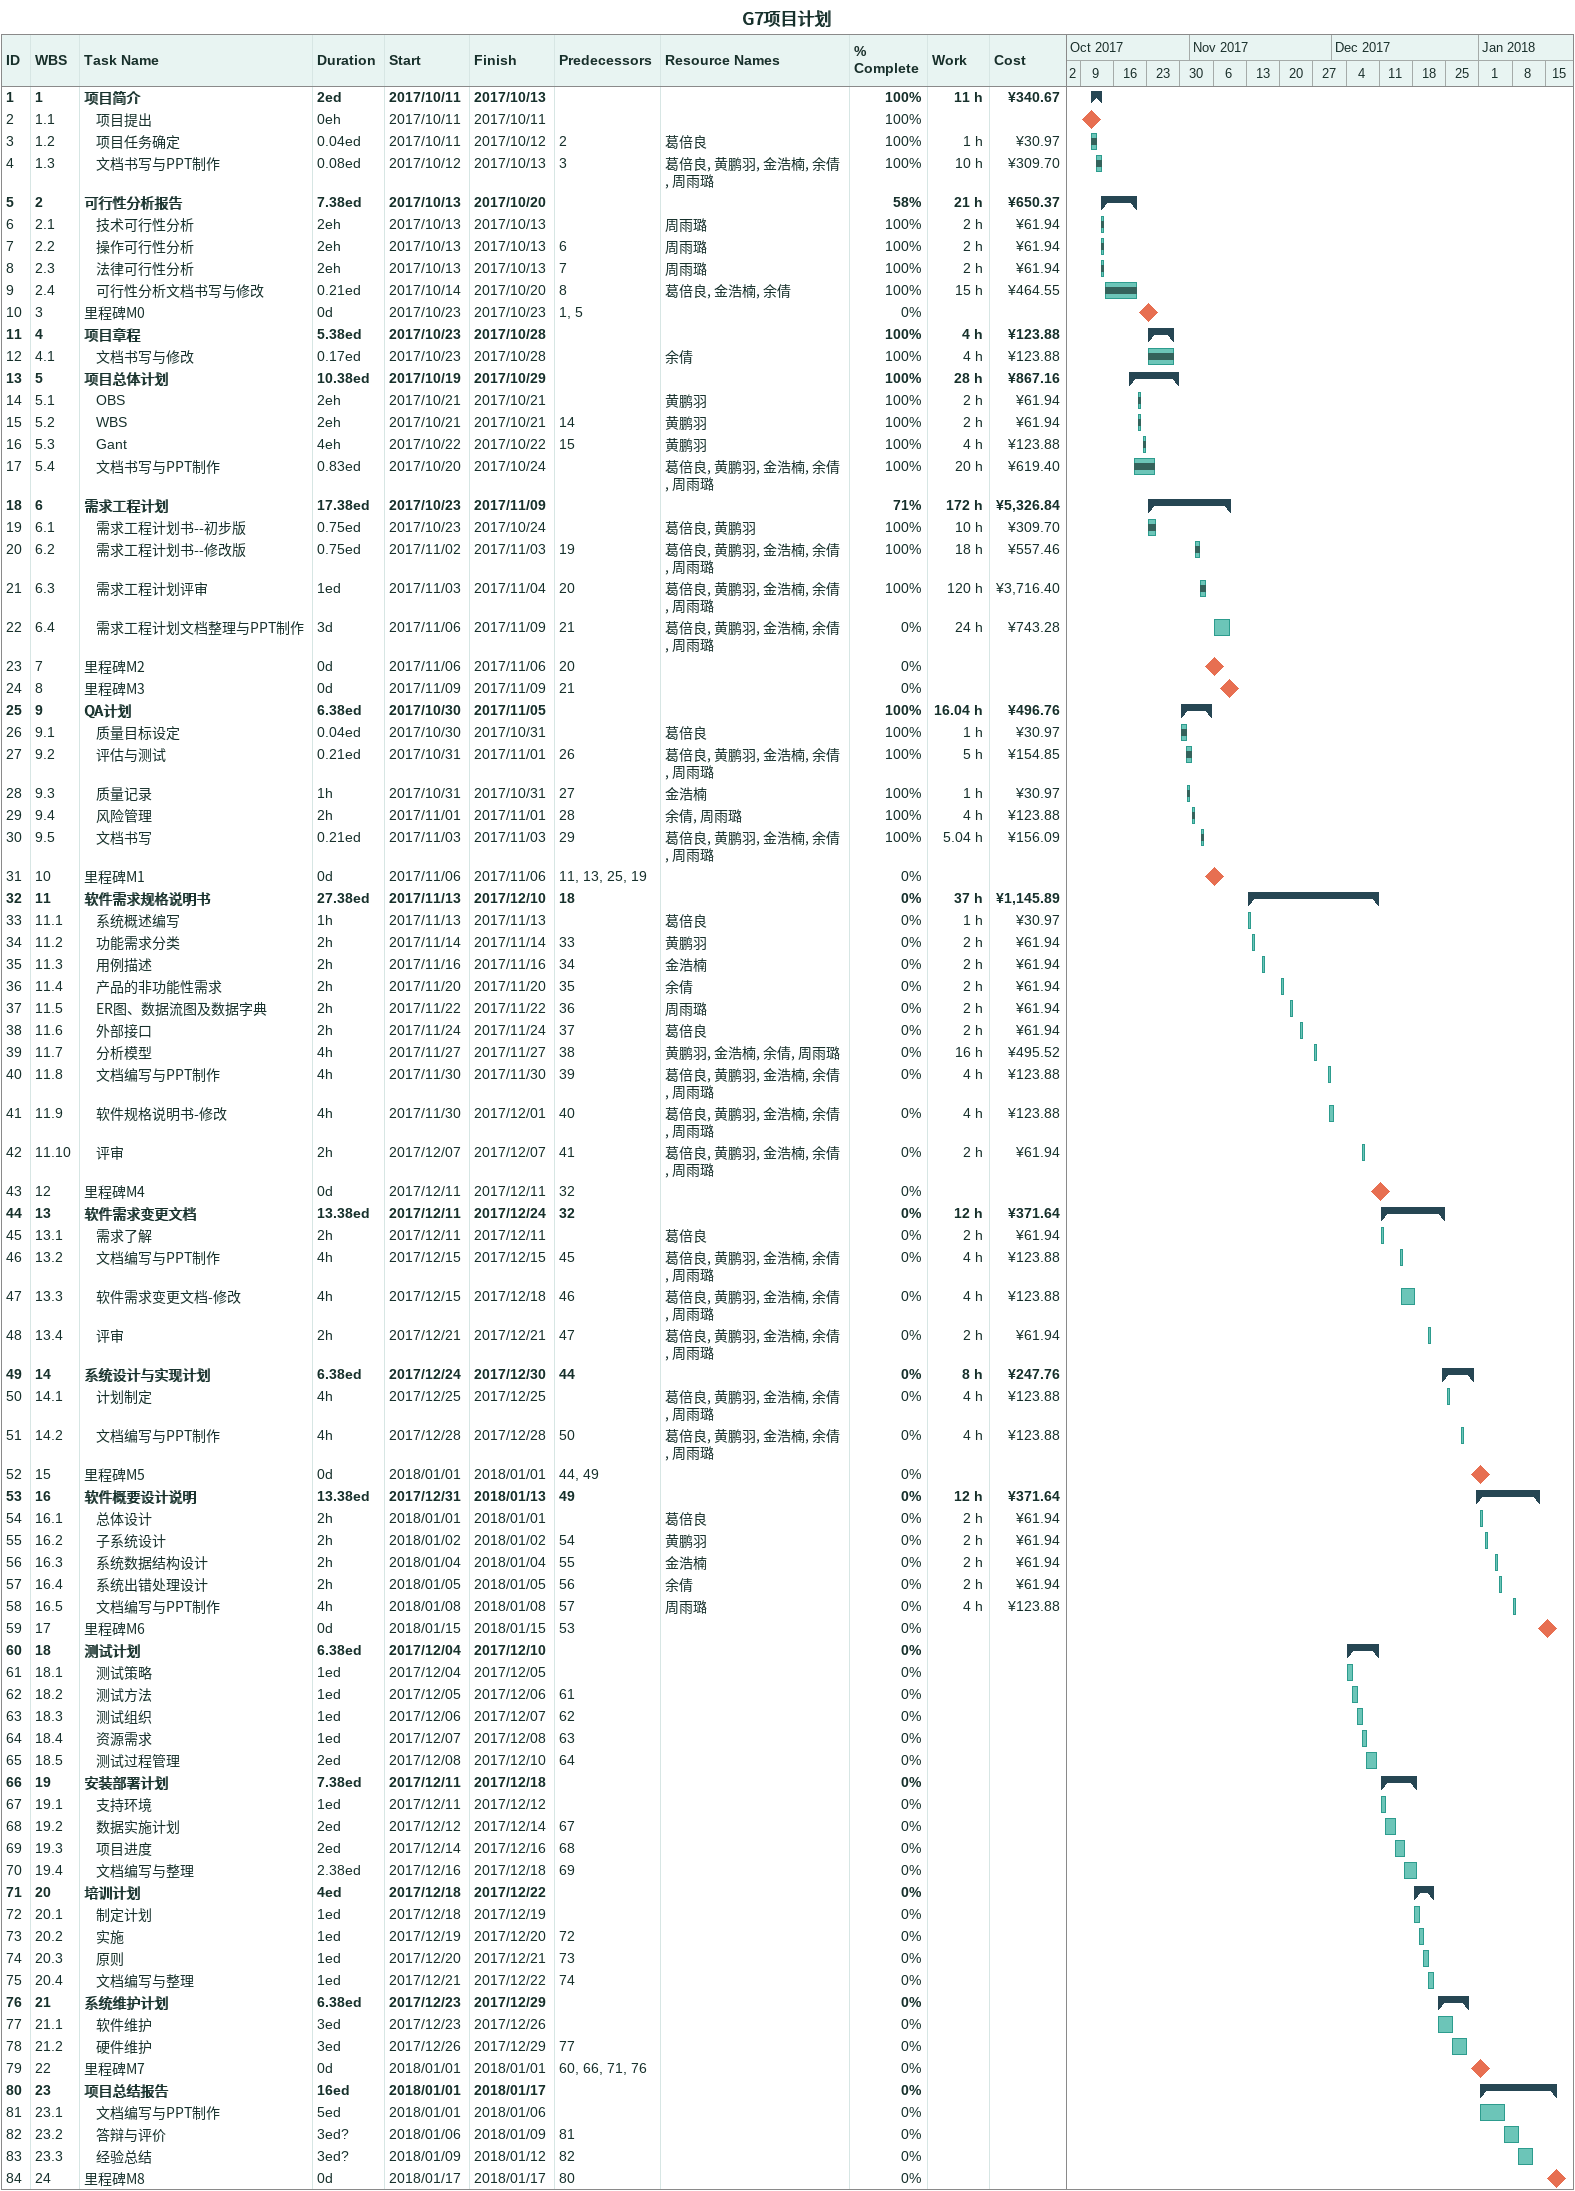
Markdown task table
G7项目计划

| ID | WBS | Task | Duration | Start | Finish | Predecessors | Resources | % complete | Work (h) | Cost (¥) |
|---|---|---|---|---|---|---|---|---|---|---|
| 1 | 1 | **项目简介** | 2ed | 2017-10-11 | 2017-10-13 |  |  | 100 | 11 | 340.67 |
| 2 | 1.1 | 项目提出 | 0eh | 2017-10-11 | 2017-10-11 |  |  | 100 |  |  |
| 3 | 1.2 | 项目任务确定 | 0.04ed | 2017-10-11 | 2017-10-12 | 2 | 葛倍良 | 100 | 1 | 30.97 |
| 4 | 1.3 | 文档书写与PPT制作 | 0.08ed | 2017-10-12 | 2017-10-13 | 3 | 葛倍良, 黄鹏羽, 金浩楠, 余倩, 周雨璐 | 100 | 10 | 309.70 |
| 5 | 2 | **可行性分析报告** | 7.38ed | 2017-10-13 | 2017-10-20 |  |  | 58 | 21 | 650.37 |
| 6 | 2.1 | 技术可行性分析 | 2eh | 2017-10-13 | 2017-10-13 |  | 周雨璐 | 100 | 2 | 61.94 |
| 7 | 2.2 | 操作可行性分析 | 2eh | 2017-10-13 | 2017-10-13 | 6 | 周雨璐 | 100 | 2 | 61.94 |
| 8 | 2.3 | 法律可行性分析 | 2eh | 2017-10-13 | 2017-10-13 | 7 | 周雨璐 | 100 | 2 | 61.94 |
| 9 | 2.4 | 可行性分析文档书写与修改 | 0.21ed | 2017-10-14 | 2017-10-20 | 8 | 葛倍良, 金浩楠, 余倩 | 100 | 15 | 464.55 |
| 10 | 3 | 里程碑M0 | 0d | 2017-10-23 | 2017-10-23 | 1, 5 |  | 0 |  |  |
| 11 | 4 | **项目章程** | 5.38ed | 2017-10-23 | 2017-10-28 |  |  | 100 | 4 | 123.88 |
| 12 | 4.1 | 文档书写与修改 | 0.17ed | 2017-10-23 | 2017-10-28 |  | 余倩 | 100 | 4 | 123.88 |
| 13 | 5 | **项目总体计划** | 10.38ed | 2017-10-19 | 2017-10-29 |  |  | 100 | 28 | 867.16 |
| 14 | 5.1 | OBS | 2eh | 2017-10-21 | 2017-10-21 |  | 黄鹏羽 | 100 | 2 | 61.94 |
| 15 | 5.2 | WBS | 2eh | 2017-10-21 | 2017-10-21 | 14 | 黄鹏羽 | 100 | 2 | 61.94 |
| 16 | 5.3 | Gant | 4eh | 2017-10-22 | 2017-10-22 | 15 | 黄鹏羽 | 100 | 4 | 123.88 |
| 17 | 5.4 | 文档书写与PPT制作 | 0.83ed | 2017-10-20 | 2017-10-24 |  | 葛倍良, 黄鹏羽, 金浩楠, 余倩, 周雨璐 | 100 | 20 | 619.40 |
| 18 | 6 | **需求工程计划** | 17.38ed | 2017-10-23 | 2017-11-09 |  |  | 71 | 172 | 5326.84 |
| 19 | 6.1 | 需求工程计划书--初步版 | 0.75ed | 2017-10-23 | 2017-10-24 |  | 葛倍良, 黄鹏羽 | 100 | 10 | 309.70 |
| 20 | 6.2 | 需求工程计划书--修改版 | 0.75ed | 2017-11-02 | 2017-11-03 | 19 | 葛倍良, 黄鹏羽, 金浩楠, 余倩, 周雨璐 | 100 | 18 | 557.46 |
| 21 | 6.3 | 需求工程计划评审 | 1ed | 2017-11-03 | 2017-11-04 | 20 | 葛倍良, 黄鹏羽, 金浩楠, 余倩, 周雨璐 | 100 | 120 | 3716.40 |
| 22 | 6.4 | 需求工程计划文档整理与PPT制作 | 3d | 2017-11-06 | 2017-11-09 | 21 | 葛倍良, 黄鹏羽, 金浩楠, 余倩, 周雨璐 | 0 | 24 | 743.28 |
| 23 | 7 | 里程碑M2 | 0d | 2017-11-06 | 2017-11-06 | 20 |  | 0 |  |  |
| 24 | 8 | 里程碑M3 | 0d | 2017-11-09 | 2017-11-09 | 21 |  | 0 |  |  |
| 25 | 9 | **QA计划** | 6.38ed | 2017-10-30 | 2017-11-05 |  |  | 100 | 16.04 | 496.76 |
| 26 | 9.1 | 质量目标设定 | 0.04ed | 2017-10-30 | 2017-10-31 |  | 葛倍良 | 100 | 1 | 30.97 |
| 27 | 9.2 | 评估与测试 | 0.21ed | 2017-10-31 | 2017-11-01 | 26 | 葛倍良, 黄鹏羽, 金浩楠, 余倩, 周雨璐 | 100 | 5 | 154.85 |
| 28 | 9.3 | 质量记录 | 1h | 2017-10-31 | 2017-10-31 | 27 | 金浩楠 | 100 | 1 | 30.97 |
| 29 | 9.4 | 风险管理 | 2h | 2017-11-01 | 2017-11-01 | 28 | 余倩, 周雨璐 | 100 | 4 | 123.88 |
| 30 | 9.5 | 文档书写 | 0.21ed | 2017-11-03 | 2017-11-03 | 29 | 葛倍良, 黄鹏羽, 金浩楠, 余倩, 周雨璐 | 100 | 5.04 | 156.09 |
| 31 | 10 | 里程碑M1 | 0d | 2017-11-06 | 2017-11-06 | 11, 13, 25, 19 |  | 0 |  |  |
| 32 | 11 | **软件需求规格说明书** | 27.38ed | 2017-11-13 | 2017-12-10 | 18 |  | 0 | 37 | 1145.89 |
| 33 | 11.1 | 系统概述编写 | 1h | 2017-11-13 | 2017-11-13 |  | 葛倍良 | 0 | 1 | 30.97 |
| 34 | 11.2 | 功能需求分类 | 2h | 2017-11-14 | 2017-11-14 | 33 | 黄鹏羽 | 0 | 2 | 61.94 |
| 35 | 11.3 | 用例描述 | 2h | 2017-11-16 | 2017-11-16 | 34 | 金浩楠 | 0 | 2 | 61.94 |
| 36 | 11.4 | 产品的非功能性需求 | 2h | 2017-11-20 | 2017-11-20 | 35 | 余倩 | 0 | 2 | 61.94 |
| 37 | 11.5 | ER图、数据流图及数据字典 | 2h | 2017-11-22 | 2017-11-22 | 36 | 周雨璐 | 0 | 2 | 61.94 |
| 38 | 11.6 | 外部接口 | 2h | 2017-11-24 | 2017-11-24 | 37 | 葛倍良 | 0 | 2 | 61.94 |
| 39 | 11.7 | 分析模型 | 4h | 2017-11-27 | 2017-11-27 | 38 | 黄鹏羽, 金浩楠, 余倩, 周雨璐 | 0 | 16 | 495.52 |
| 40 | 11.8 | 文档编写与PPT制作 | 4h | 2017-11-30 | 2017-11-30 | 39 | 葛倍良, 黄鹏羽, 金浩楠, 余倩, 周雨璐 | 0 | 4 | 123.88 |
| 41 | 11.9 | 软件规格说明书-修改 | 4h | 2017-11-30 | 2017-12-01 | 40 | 葛倍良, 黄鹏羽, 金浩楠, 余倩, 周雨璐 | 0 | 4 | 123.88 |
| 42 | 11.10 | 评审 | 2h | 2017-12-07 | 2017-12-07 | 41 | 葛倍良, 黄鹏羽, 金浩楠, 余倩, 周雨璐 | 0 | 2 | 61.94 |
| 43 | 12 | 里程碑M4 | 0d | 2017-12-11 | 2017-12-11 | 32 |  | 0 |  |  |
| 44 | 13 | **软件需求变更文档** | 13.38ed | 2017-12-11 | 2017-12-24 | 32 |  | 0 | 12 | 371.64 |
| 45 | 13.1 | 需求了解 | 2h | 2017-12-11 | 2017-12-11 |  | 葛倍良 | 0 | 2 | 61.94 |
| 46 | 13.2 | 文档编写与PPT制作 | 4h | 2017-12-15 | 2017-12-15 | 45 | 葛倍良, 黄鹏羽, 金浩楠, 余倩, 周雨璐 | 0 | 4 | 123.88 |
| 47 | 13.3 | 软件需求变更文档-修改 | 4h | 2017-12-15 | 2017-12-18 | 46 | 葛倍良, 黄鹏羽, 金浩楠, 余倩, 周雨璐 | 0 | 4 | 123.88 |
| 48 | 13.4 | 评审 | 2h | 2017-12-21 | 2017-12-21 | 47 | 葛倍良, 黄鹏羽, 金浩楠, 余倩, 周雨璐 | 0 | 2 | 61.94 |
| 49 | 14 | **系统设计与实现计划** | 6.38ed | 2017-12-24 | 2017-12-30 | 44 |  | 0 | 8 | 247.76 |
| 50 | 14.1 | 计划制定 | 4h | 2017-12-25 | 2017-12-25 |  | 葛倍良, 黄鹏羽, 金浩楠, 余倩, 周雨璐 | 0 | 4 | 123.88 |
| 51 | 14.2 | 文档编写与PPT制作 | 4h | 2017-12-28 | 2017-12-28 | 50 | 葛倍良, 黄鹏羽, 金浩楠, 余倩, 周雨璐 | 0 | 4 | 123.88 |
| 52 | 15 | 里程碑M5 | 0d | 2018-01-01 | 2018-01-01 | 44, 49 |  | 0 |  |  |
| 53 | 16 | **软件概要设计说明** | 13.38ed | 2017-12-31 | 2018-01-13 | 49 |  | 0 | 12 | 371.64 |
| 54 | 16.1 | 总体设计 | 2h | 2018-01-01 | 2018-01-01 |  | 葛倍良 | 0 | 2 | 61.94 |
| 55 | 16.2 | 子系统设计 | 2h | 2018-01-02 | 2018-01-02 | 54 | 黄鹏羽 | 0 | 2 | 61.94 |
| 56 | 16.3 | 系统数据结构设计 | 2h | 2018-01-04 | 2018-01-04 | 55 | 金浩楠 | 0 | 2 | 61.94 |
| 57 | 16.4 | 系统出错处理设计 | 2h | 2018-01-05 | 2018-01-05 | 56 | 余倩 | 0 | 2 | 61.94 |
| 58 | 16.5 | 文档编写与PPT制作 | 4h | 2018-01-08 | 2018-01-08 | 57 | 周雨璐 | 0 | 4 | 123.88 |
| 59 | 17 | 里程碑M6 | 0d | 2018-01-15 | 2018-01-15 | 53 |  | 0 |  |  |
| 60 | 18 | **测试计划** | 6.38ed | 2017-12-04 | 2017-12-10 |  |  | 0 |  |  |
| 61 | 18.1 | 测试策略 | 1ed | 2017-12-04 | 2017-12-05 |  |  | 0 |  |  |
| 62 | 18.2 | 测试方法 | 1ed | 2017-12-05 | 2017-12-06 | 61 |  | 0 |  |  |
| 63 | 18.3 | 测试组织 | 1ed | 2017-12-06 | 2017-12-07 | 62 |  | 0 |  |  |
| 64 | 18.4 | 资源需求 | 1ed | 2017-12-07 | 2017-12-08 | 63 |  | 0 |  |  |
| 65 | 18.5 | 测试过程管理 | 2ed | 2017-12-08 | 2017-12-10 | 64 |  | 0 |  |  |
| 66 | 19 | **安装部署计划** | 7.38ed | 2017-12-11 | 2017-12-18 |  |  | 0 |  |  |
| 67 | 19.1 | 支持环境 | 1ed | 2017-12-11 | 2017-12-12 |  |  | 0 |  |  |
| 68 | 19.2 | 数据实施计划 | 2ed | 2017-12-12 | 2017-12-14 | 67 |  | 0 |  |  |
| 69 | 19.3 | 项目进度 | 2ed | 2017-12-14 | 2017-12-16 | 68 |  | 0 |  |  |
| 70 | 19.4 | 文档编写与整理 | 2.38ed | 2017-12-16 | 2017-12-18 | 69 |  | 0 |  |  |
| 71 | 20 | **培训计划** | 4ed | 2017-12-18 | 2017-12-22 |  |  | 0 |  |  |
| 72 | 20.1 | 制定计划 | 1ed | 2017-12-18 | 2017-12-19 |  |  | 0 |  |  |
| 73 | 20.2 | 实施 | 1ed | 2017-12-19 | 2017-12-20 | 72 |  | 0 |  |  |
| 74 | 20.3 | 原则 | 1ed | 2017-12-20 | 2017-12-21 | 73 |  | 0 |  |  |
| 75 | 20.4 | 文档编写与整理 | 1ed | 2017-12-21 | 2017-12-22 | 74 |  | 0 |  |  |
| 76 | 21 | **系统维护计划** | 6.38ed | 2017-12-23 | 2017-12-29 |  |  | 0 |  |  |
| 77 | 21.1 | 软件维护 | 3ed | 2017-12-23 | 2017-12-26 |  |  | 0 |  |  |
| 78 | 21.2 | 硬件维护 | 3ed | 2017-12-26 | 2017-12-29 | 77 |  | 0 |  |  |
| 79 | 22 | 里程碑M7 | 0d | 2018-01-01 | 2018-01-01 | 60, 66, 71, 76 |  | 0 |  |  |
| 80 | 23 | **项目总结报告** | 16ed | 2018-01-01 | 2018-01-17 |  |  | 0 |  |  |
| 81 | 23.1 | 文档编写与PPT制作 | 5ed | 2018-01-01 | 2018-01-06 |  |  | 0 |  |  |
| 82 | 23.2 | 答辩与评价 | 3ed? | 2018-01-06 | 2018-01-09 | 81 |  | 0 |  |  |
| 83 | 23.3 | 经验总结 | 3ed? | 2018-01-09 | 2018-01-12 | 82 |  | 0 |  |  |
| 84 | 24 | 里程碑M8 | 0d | 2018-01-17 | 2018-01-17 | 80 |  | 0 |  |  |
